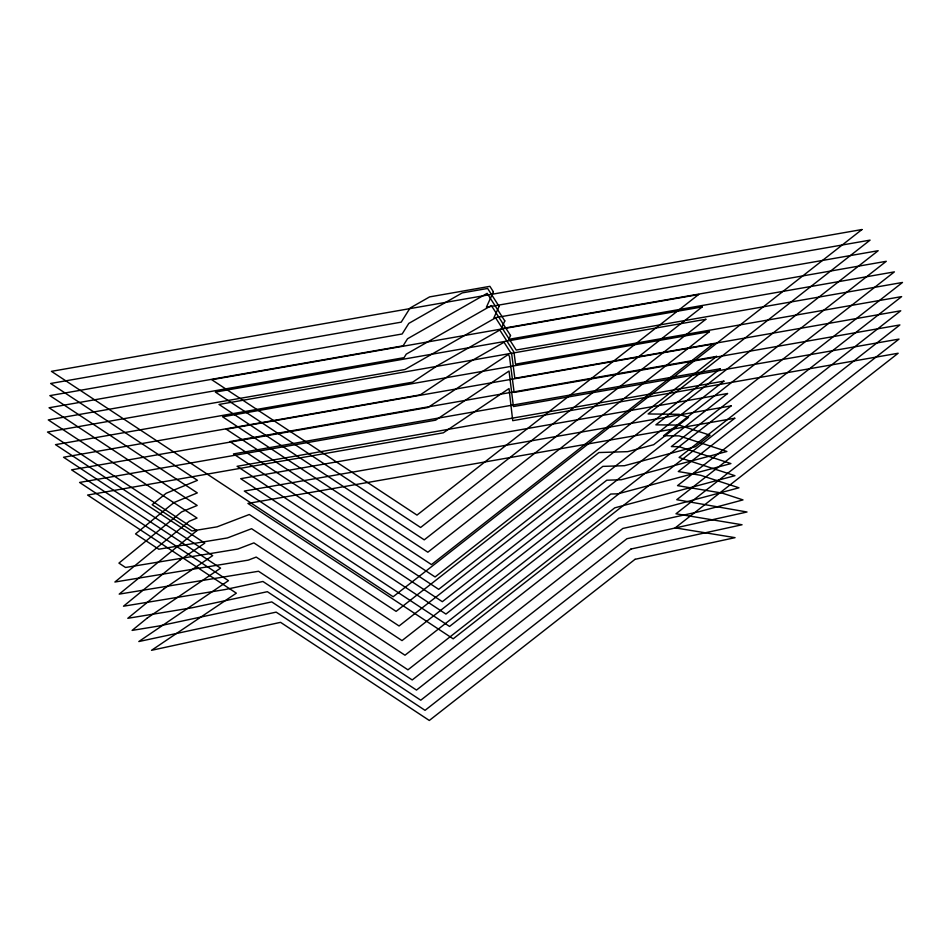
<?xml version="1.0" encoding="UTF-8"?>
<svg xmlns="http://www.w3.org/2000/svg" width="950" height="950" viewBox="0 0 950 950"><rect width="100%" height="100%" fill="white"/><g stroke="black" fill="none" stroke-linecap="round" stroke-linejoin="round"><path stroke-width="1.43" d="M493.383 291.793L486.376 307.254L870.081 240.124L648.137 413.963L679.096 414.307L688.536 417.394L653.659 444.707L627.748 451.642L598.868 452.544L396.103 611.373L249.28 514.508L217.051 526.846L191.971 530.967L152.166 504.711L166.155 493.276L197.469 480.344L50.647 383.479L401.209 322.157L410.067 308.037L429.602 296.899L489.891 286.342L493.383 291.793M499.094 306.363L493.834 317.953L878.18 250.705L655.868 424.84L679.084 425.101L710.101 435.219L695.424 446.714L624.494 465.702L602.834 466.379L399.059 625.979L251.584 528.699L227.43 537.949L158.745 549.219L135.541 533.912L173.85 502.609L197.327 492.907L49.863 395.628L402.159 333.984L408.797 323.404L462.258 292.897L487.635 288.456L499.094 306.363M504.806 320.922L501.303 328.652L886.291 261.298L663.599 435.718L679.084 435.884L726.881 451.476L621.241 479.75L606.801 480.201L402.016 640.597L253.899 542.889L237.797 549.053L125.531 567.471L118.928 563.112L181.533 511.943L197.184 505.471L49.068 407.764L403.097 345.824L407.526 338.77L487.16 293.336L504.806 320.922M510.518 335.481L508.761 339.34L894.389 271.878L671.341 446.583L679.072 446.678L730.906 463.576L617.987 493.81L610.767 494.036L404.985 655.215L256.215 557.08L248.164 560.156L114.891 582.018L189.228 521.277L197.054 518.047L48.284 419.912L404.047 357.663L406.256 354.136L491.376 305.567L510.518 335.481M196.911 530.611L119.201 594.118L258.531 571.259L407.942 669.821L614.721 507.858L734.932 475.689L679.072 457.461L902.5 282.459L516.23 350.039L495.603 317.799L404.985 369.503L47.5 432.048L196.911 530.611M180.286 559.811L123.5 606.207L225.316 589.511L262.936 581.483L412.217 679.951L618.794 518.154L656.486 509.865L738.969 487.789L700.637 475.285L678.3 471.544L901.633 296.614L515.529 364.171L513.974 352.153L499.819 330.03L437.653 365.512L412.644 382.173L55.516 444.647L204.796 543.127L180.286 559.811M163.661 589.012L127.811 618.307L192.102 607.763L267.354 591.696L416.492 690.08L622.856 528.449L698.25 511.872L742.995 499.902L722.202 493.109L677.528 485.628L900.754 310.781L514.829 378.302L511.718 354.267L504.046 342.261L470.321 361.511L420.316 394.832L63.543 457.247L212.681 555.631L163.661 589.012M147.048 618.201L132.109 630.408L158.888 626.014L271.759 601.908L420.767 700.209L626.917 538.733L747.021 512.003L676.756 499.7L899.887 324.936L514.128 392.421L509.461 356.381L508.262 354.504L427.975 407.491L71.559 469.846L220.578 568.148L147.048 618.201M698.594 294.536L416.991 515.102L211.755 379.715L698.594 294.536M702.204 306.909L420.613 527.476L215.377 392.089L702.204 306.909M705.826 319.283L424.234 539.849L218.999 404.451L705.826 319.283M709.448 331.657L427.844 552.211L222.609 416.824L709.448 331.657M713.058 344.031L431.466 564.585L226.231 429.198L713.058 344.031M861.971 229.532L393.134 596.754L51.431 371.343L861.971 229.532M716.68 356.392L435.076 576.959L229.841 441.572L716.68 356.392M720.29 368.766L438.698 589.332L233.463 453.934L720.29 368.766M723.912 381.14L442.32 601.694L237.084 466.308L723.912 381.14M727.534 393.514L445.93 614.068L240.694 478.681L727.534 393.514M731.144 405.876L449.552 626.442L244.316 491.055L731.144 405.876M734.766 418.249L453.174 638.816L247.938 503.429L734.766 418.249M630.99 549.029L425.042 710.339L276.165 612.133L138.819 641.547L228.463 580.664L79.586 482.446L435.634 420.161L509.046 371.034L513.416 406.553L899.021 339.091L675.984 513.784L742.057 524.756L630.99 549.029M635.051 559.312L429.305 720.468L280.571 622.345L151.513 650.311L236.348 593.168L87.602 495.057L443.306 432.82L509.034 388.55L512.715 420.672L898.154 353.246L675.201 527.867L735.051 537.653L635.051 559.312"/></g></svg>
